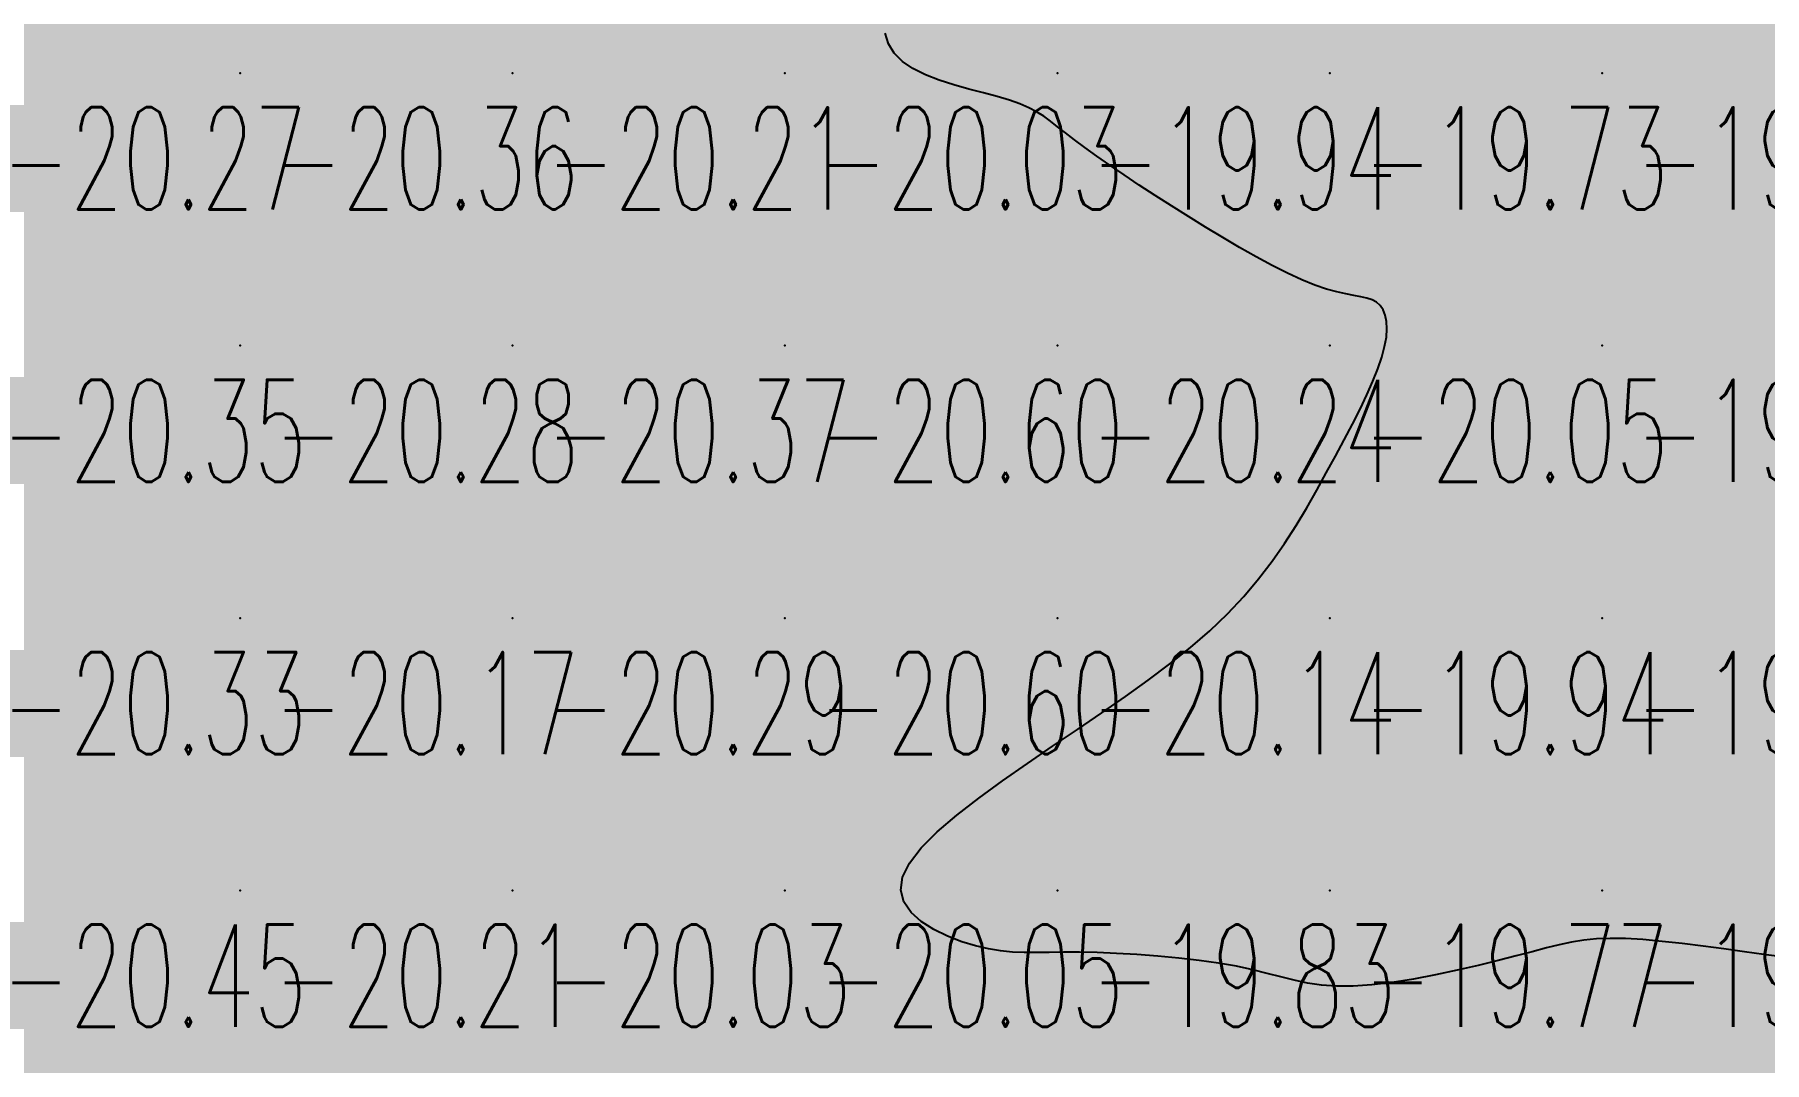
# Model space of a CAD drawing. Header units: millimetres. Extents: x 88261 to 90953, y 390274 to 392322.
# Drawn here: x 89492.7 to 89556.2, y 390410.9 to 390448.7 of the extents above; entities that cross this region are included whole.
import ezdxf
from ezdxf.enums import TextEntityAlignment as Align

# ---------------------------------------------------------------- set-up
doc = ezdxf.new("R2010")
doc.units = ezdxf.units.MM
doc.header["$LTSCALE"] = 25
for name, color, linetype in [('CN_04_00', 242, 'Continuous'), ('COTEAlt', 7, 'Continuous'), ('TN_COLORIAGE', 7, 'Continuous')]:
    doc.layers.add(name, color=color, linetype=linetype)
doc.styles.add('Simplex 1.0', font='Simplex.shx', dxfattribs={"width": 0.99, "height": 2.5})
doc.styles.get("Standard").update_dxf_attribs({"font": 'times.ttf'})

# ---------------------------------------------------------------- blocks, each defined once
blk = doc.blocks.new('COTE')
at = {"color": 0}
blk.add_point((0, 0), dxfattribs=at)
at = {"layer": 'COTEAlt'}
blk.add_attdef('ALT', text='', height=3.75, dxfattribs=at).set_placement((1.25, -1.25), align=Align.TOP_LEFT)

msp = doc.modelspace()

# ---------------------------------------------------------------- linework, layer by layer
at = {"layer": 'CN_04_00', "elevation": -20, "flags": 128}
msp.add_lwpolyline([(89556.847, 390414.808), (89556.187, 390414.896), (89555.473, 390414.994), (89554.722, 390415.097), (89553.955, 390415.198), (89553.191, 390415.292), (89552.449, 390415.373), (89551.749, 390415.436), (89551.111, 390415.474), (89550.547, 390415.483), (89550.042, 390415.463), (89549.576, 390415.416), (89549.129, 390415.344), (89548.678, 390415.249), (89548.204, 390415.132), (89547.685, 390414.995), (89547.099, 390414.84), (89546.435, 390414.669), (89545.704, 390414.491), (89544.928, 390414.313), (89544.128, 390414.144), (89543.325, 390413.992), (89542.54, 390413.866), (89541.794, 390413.774), (89541.107, 390413.724), (89540.494, 390413.723), (89539.942, 390413.765), (89539.431, 390413.842), (89538.943, 390413.945), (89538.459, 390414.066), (89537.958, 390414.198), (89537.422, 390414.332), (89536.83, 390414.46), (89536.171, 390414.575), (89535.457, 390414.675), (89534.706, 390414.762), (89533.937, 390414.834), (89533.169, 390414.891), (89532.42, 390414.934), (89531.71, 390414.962), (89531.057, 390414.976), (89530.474, 390414.977), (89529.951, 390414.97), (89529.475, 390414.964), (89529.028, 390414.966), (89528.598, 390414.983), (89528.168, 390415.024), (89527.723, 390415.096), (89527.249, 390415.206), (89526.739, 390415.36), (89526.215, 390415.561), (89525.709, 390415.807), (89525.254, 390416.1), (89524.88, 390416.438), (89524.618, 390416.821), (89524.502, 390417.251), (89524.561, 390417.726), (89524.818, 390418.245), (89525.254, 390418.802), (89525.842, 390419.391), (89526.554, 390420.002), (89527.361, 390420.63), (89528.236, 390421.266), (89529.151, 390421.903), (89530.077, 390422.533), (89530.991, 390423.152), (89531.884, 390423.761), (89532.751, 390424.362), (89533.585, 390424.961), (89534.382, 390425.56), (89535.136, 390426.163), (89535.843, 390426.773), (89536.496, 390427.394), (89537.093, 390428.028), (89537.637, 390428.674), (89538.134, 390429.326), (89538.591, 390429.982), (89539.012, 390430.637), (89539.404, 390431.288), (89539.772, 390431.932), (89540.123, 390432.564), (89540.461, 390433.181), (89540.783, 390433.779), (89541.085, 390434.357), (89541.364, 390434.91), (89541.615, 390435.435), (89541.835, 390435.93), (89542.019, 390436.392), (89542.164, 390436.817), (89542.266, 390437.204), (89542.328, 390437.551), (89542.351, 390437.859), (89542.337, 390438.129), (89542.289, 390438.362), (89542.21, 390438.557), (89542.101, 390438.715), (89541.966, 390438.836), (89541.804, 390438.924), (89541.615, 390438.986), (89541.393, 390439.035), (89541.138, 390439.081), (89540.844, 390439.135), (89540.508, 390439.209), (89540.127, 390439.314), (89539.699, 390439.461), (89539.22, 390439.657), (89538.698, 390439.9), (89538.139, 390440.183), (89537.551, 390440.5), (89536.942, 390440.844), (89536.319, 390441.209), (89535.69, 390441.588), (89535.062, 390441.976), (89534.442, 390442.365), (89533.837, 390442.752), (89533.254, 390443.133), (89532.698, 390443.502), (89532.176, 390443.857), (89531.694, 390444.192), (89531.258, 390444.505), (89530.875, 390444.79), (89530.547, 390445.045), (89530.26, 390445.272), (89529.999, 390445.474), (89529.747, 390445.656), (89529.487, 390445.82), (89529.203, 390445.971), (89528.877, 390446.112), (89528.494, 390446.246), (89528.042, 390446.378), (89527.538, 390446.512), (89527, 390446.653), (89526.452, 390446.809), (89525.912, 390446.983), (89525.403, 390447.181), (89524.946, 390447.41), (89524.56, 390447.673), (89524.264, 390447.976), (89524.056, 390448.32), (89523.933, 390448.706)], dxfattribs=at)
at = {"layer": 'TN_COLORIAGE', "color": 223}
for points in [[(89498.621, 390455.611, -20.264), (89498.633, 390457.239, -20.264), (89490.249, 390447.239, -20.264), (89490.249, 390457.239, -20.264)], [(89502.987, 390457.239, -20.357), (89500.249, 390455.432, -20.357), (89510.249, 390457.239, -20.357), (89500.249, 390447.239, -20.357)], [(89500.249, 390447.239, -20.624), (89510.249, 390447.239, -20.624), (89510.249, 390457.239, -20.624)], [(89510.249, 390457.239, -20.174), (89510.249, 390447.239, -20.174), (89520.249, 390457.239, -20.174)], [(89510.249, 390447.239, -20.174), (89520.249, 390447.239, -20.174), (89520.249, 390457.239, -20.174)], [(89520.249, 390457.239, -20), (89527.764, 390457.239, -20), (89520.249, 390447.239, -20), (89523.811, 390450.802, -20)], [(89500.249, 390455.432, -20.271), (89498.621, 390455.611, -20.271), (89500.249, 390447.239, -20.271), (89490.249, 390447.239, -20.271)], [(89523.566, 390447.239, -20.032), (89523.811, 390450.802, -20.032), (89520.249, 390447.239, -20.032)], [(89490.249, 390447.239, -20.357), (89490.249, 390437.239, -20.357), (89500.249, 390447.239, -20.357)], [(89490.249, 390437.239, -20.357), (89500.249, 390437.239, -20.357), (89500.249, 390447.239, -20.357)], [(89500.249, 390437.239, -20.213), (89510.249, 390437.239, -20.213), (89510.249, 390447.239, -20.213)], [(89500.249, 390447.239, -20.213), (89500.249, 390437.239, -20.213), (89510.249, 390447.239, -20.213)], [(89510.249, 390447.239, -20.032), (89510.249, 390437.239, -20.032), (89520.249, 390447.239, -20.032)], [(89510.249, 390437.239, -20.032), (89520.249, 390437.239, -20.032), (89520.249, 390447.239, -20.032)], [(89520.249, 390437.239, -20), (89529.287, 390446.278, -20), (89520.249, 390447.239, -20), (89523.566, 390447.239, -20)], [(89520.249, 390437.239, -20), (89529.287, 390446.278, -20), (89530.249, 390437.239, -20), (89530.249, 390445.126, -20)], [(89534.968, 390441.958, -20.24), (89530.249, 390445.126, -20.24), (89530.249, 390437.239, -20.24)], [(89530.249, 390437.239, -20), (89534.968, 390441.958, -20), (89540.249, 390437.239, -20), (89540.249, 390438.896, -20)], [(89542.23, 390439.221, -20.053), (89542.626, 390437.239, -20.053), (89540.249, 390437.239, -20.053)], [(89540.249, 390438.896, -20.053), (89542.23, 390439.221, -20.053), (89540.249, 390437.239, -20.053)], [(89490.249, 390427.239, -20.279), (89500.249, 390427.239, -20.279), (89500.249, 390437.239, -20.279)], [(89490.249, 390437.239, -20.279), (89490.249, 390427.239, -20.279), (89500.249, 390437.239, -20.279)], [(89500.249, 390437.239, -20.375), (89500.249, 390427.239, -20.375), (89510.249, 390437.239, -20.375)], [(89500.249, 390427.239, -20.375), (89510.249, 390427.239, -20.375), (89510.249, 390437.239, -20.375)], [(89510.249, 390437.239, -20.604), (89510.249, 390427.239, -20.604), (89520.249, 390437.239, -20.604)], [(89510.249, 390427.239, -20.604), (89520.249, 390427.239, -20.604), (89520.249, 390437.239, -20.604)], [(89520.249, 390437.239, -20.24), (89520.249, 390427.239, -20.24), (89530.249, 390437.239, -20.24)], [(89520.249, 390427.239, -20.24), (89530.249, 390427.239, -20.24), (89530.249, 390437.239, -20.24)], [(89530.249, 390437.239, -20.053), (89530.249, 390427.239, -20.053), (89540.249, 390437.239, -20.053)], [(89530.249, 390427.239, -20), (89537.12, 390427.239, -20), (89540.249, 390437.239, -20), (89540.249, 390432.726, -20)], [(89542.626, 390437.239, -20.053), (89540.249, 390432.726, -20.053), (89540.249, 390437.239, -20.053)], [(89490.249, 390417.239, -20.169), (89500.249, 390417.239, -20.169), (89500.249, 390427.239, -20.169)], [(89490.249, 390427.239, -20.169), (89490.249, 390417.239, -20.169), (89500.249, 390427.239, -20.169)], [(89500.249, 390427.239, -20.29), (89500.249, 390417.239, -20.29), (89510.249, 390427.239, -20.29)], [(89500.249, 390417.239, -20.29), (89510.249, 390417.239, -20.29), (89510.249, 390427.239, -20.29)], [(89510.249, 390417.239, -20.598), (89520.249, 390417.239, -20.598), (89520.249, 390427.239, -20.598)], [(89510.249, 390427.239, -20.598), (89510.249, 390417.239, -20.598), (89520.249, 390427.239, -20.598)], [(89530.249, 390427.239, -20), (89530.249, 390422.68, -20), (89520.249, 390417.239, -20), (89522.348, 390417.239, -20)], [(89520.249, 390427.239, -20.142), (89520.249, 390417.239, -20.142), (89530.249, 390427.239, -20.142)], [(89530.249, 390422.68, -20.142), (89537.12, 390427.239, -20.142), (89530.249, 390427.239, -20.142)], [(89490.249, 390417.239, -20.208), (89490.249, 390407.239, -20.208), (89500.249, 390417.239, -20.208)], [(89490.249, 390407.239, -20.208), (89500.249, 390407.239, -20.208), (89500.249, 390417.239, -20.208)], [(89500.249, 390407.239, -20.027), (89510.249, 390407.239, -20.027), (89510.249, 390417.239, -20.027)], [(89500.249, 390417.239, -20.027), (89500.249, 390407.239, -20.027), (89510.249, 390417.239, -20.027)], [(89510.249, 390407.239, -20.045), (89520.249, 390407.239, -20.045), (89520.249, 390417.239, -20.045)], [(89510.249, 390417.239, -20.045), (89510.249, 390407.239, -20.045), (89520.249, 390417.239, -20.045)], [(89520.249, 390407.239, -20), (89527.725, 390414.716, -20), (89520.249, 390417.239, -20), (89522.348, 390417.239, -20)], [(89550.249, 390407.239, -20), (89550.249, 390415.798, -20), (89540.249, 390407.239, -20), (89548.025, 390415.015, -20)], [(89557.645, 390414.636, -20.563), (89550.249, 390415.798, -20.563), (89550.249, 390407.239, -20.563)], [(89530.249, 390407.239, -20), (89530.249, 390415.133, -20), (89520.249, 390407.239, -20), (89527.725, 390414.716, -20)], [(89537.621, 390414.612, -20.636), (89530.249, 390415.133, -20.636), (89530.249, 390407.239, -20.636)], [(89540.249, 390413.18, -20.332), (89548.025, 390415.015, -20.332), (89540.249, 390407.239, -20.332)], [(89530.249, 390407.239, -20), (89537.621, 390414.612, -20), (89540.249, 390407.239, -20), (89540.249, 390413.18, -20)], [(89550.249, 390407.239, -20), (89557.645, 390414.636, -20), (89560.249, 390407.239, -20), (89560.249, 390414.503, -20)]]:
    msp.add_solid(points, dxfattribs=at)
at = {"layer": 'TN_COLORIAGE', "color": 213}
for points in [[(89523.811, 390450.802, -19.936), (89523.566, 390447.239, -19.936), (89530.249, 390457.239, -19.936), (89530.249, 390447.239, -19.936)], [(89532.473, 390457.239, -19.936), (89532.666, 390449.657, -19.936), (89530.249, 390457.239, -19.936), (89530.249, 390447.239, -19.936)], [(89550.249, 390454.565, -19.605), (89551.912, 390457.239, -19.605), (89550.249, 390447.239, -19.605), (89560.249, 390457.239, -19.605)], [(89550.249, 390447.239, -19.605), (89560.249, 390447.239, -19.605), (89560.249, 390457.239, -19.605)], [(89547.98, 390454.971, -19.732), (89540.249, 390452.95, -19.732), (89540.249, 390447.239, -19.732)], [(89550.249, 390454.565, -19.732), (89547.98, 390454.971, -19.732), (89550.249, 390447.239, -19.732), (89540.249, 390447.239, -19.732)], [(89532.666, 390449.657, -19.732), (89540.249, 390452.95, -19.732), (89530.249, 390447.239, -19.732), (89540.249, 390447.239, -19.732)], [(89523.566, 390447.239, -19.936), (89529.287, 390446.278, -19.936), (89530.249, 390447.239, -19.936)], [(89530.249, 390445.126, -19.936), (89529.287, 390446.278, -19.936), (89530.249, 390447.239, -19.936)], [(89530.249, 390445.126, -19.732), (89534.968, 390441.958, -19.732), (89530.249, 390447.239, -19.732), (89540.249, 390447.239, -19.732)], [(89540.249, 390438.896, -19.732), (89534.968, 390441.958, -19.732), (89540.249, 390447.239, -19.732)], [(89542.23, 390439.221, -19.732), (89540.249, 390438.896, -19.732), (89550.249, 390447.239, -19.732), (89540.249, 390447.239, -19.732)], [(89542.626, 390437.239, -19.784), (89542.23, 390439.221, -19.784), (89550.249, 390437.239, -19.784), (89550.249, 390447.239, -19.784)], [(89550.249, 390437.239, -19.774), (89560.249, 390437.239, -19.774), (89560.249, 390447.239, -19.774)], [(89550.249, 390447.239, -19.774), (89550.249, 390437.239, -19.774), (89560.249, 390447.239, -19.774)], [(89540.249, 390432.726, -19.829), (89542.626, 390437.239, -19.829), (89540.249, 390427.239, -19.829), (89550.249, 390437.239, -19.829)], [(89540.249, 390427.239, -19.829), (89550.249, 390427.239, -19.829), (89550.249, 390437.239, -19.829)], [(89550.249, 390427.239, -19.921), (89560.249, 390427.239, -19.921), (89560.249, 390437.239, -19.921)], [(89550.249, 390437.239, -19.921), (89550.249, 390427.239, -19.921), (89560.249, 390437.239, -19.921)], [(89540.249, 390432.726, -19.935), (89537.12, 390427.239, -19.935), (89540.249, 390427.239, -19.935)], [(89537.12, 390427.239, -19.83), (89530.249, 390422.68, -19.83), (89540.249, 390427.239, -19.83), (89530.249, 390417.239, -19.83)], [(89530.249, 390417.239, -19.935), (89540.249, 390417.239, -19.935), (89540.249, 390427.239, -19.935)], [(89540.249, 390427.239, -19.793), (89540.249, 390417.239, -19.793), (89550.249, 390427.239, -19.793)], [(89540.249, 390417.239, -19.793), (89550.249, 390417.239, -19.793), (89550.249, 390427.239, -19.793)], [(89550.249, 390427.239, -19.69), (89550.249, 390417.239, -19.69), (89560.249, 390427.239, -19.69)], [(89550.249, 390417.239, -19.69), (89560.249, 390417.239, -19.69), (89560.249, 390427.239, -19.69)], [(89522.348, 390417.239, -19.83), (89530.249, 390422.68, -19.83), (89530.249, 390417.239, -19.83)], [(89522.348, 390417.239, -19.83), (89527.725, 390414.716, -19.83), (89530.249, 390417.239, -19.83)], [(89527.725, 390414.716, -19.83), (89530.249, 390415.133, -19.83), (89530.249, 390417.239, -19.83)], [(89530.249, 390415.133, -19.773), (89537.621, 390414.612, -19.773), (89530.249, 390417.239, -19.773), (89540.249, 390417.239, -19.773)], [(89540.249, 390413.18, -19.773), (89537.621, 390414.612, -19.773), (89540.249, 390417.239, -19.773)], [(89548.025, 390415.015, -19.773), (89540.249, 390413.18, -19.773), (89550.249, 390417.239, -19.773), (89540.249, 390417.239, -19.773)], [(89548.025, 390415.015, -19.905), (89550.249, 390415.798, -19.905), (89550.249, 390417.239, -19.905)], [(89550.249, 390415.798, -19.802), (89557.645, 390414.636, -19.802), (89550.249, 390417.239, -19.802), (89560.249, 390417.239, -19.802)]]:
    msp.add_solid(points, dxfattribs=at)

# ---------------------------------------------------------------- block references
at = {"layer": 'COTEAlt'}
ref = msp.add_blockref('COTE', (89490.249, 390447.239), dxfattribs=at)
ref.add_attrib('ALT', '-20.27', dxfattribs={"height": 3.75, "style": 'Simplex 1.0', "width": 0.6}).set_placement((89491.499, 390445.989), align=Align.TOP_LEFT)
ref = msp.add_blockref('COTE', (89500.249, 390447.239), dxfattribs=at)
ref.add_attrib('ALT', '-20.36', dxfattribs={"height": 3.75, "style": 'Simplex 1.0', "width": 0.6}).set_placement((89501.499, 390445.989), align=Align.TOP_LEFT)
ref = msp.add_blockref('COTE', (89510.249, 390447.239), dxfattribs=at)
ref.add_attrib('ALT', '-20.21', dxfattribs={"height": 3.75, "style": 'Simplex 1.0', "width": 0.6}).set_placement((89511.499, 390445.989), align=Align.TOP_LEFT)
ref = msp.add_blockref('COTE', (89520.249, 390447.239), dxfattribs=at)
ref.add_attrib('ALT', '-20.03', dxfattribs={"height": 3.75, "style": 'Simplex 1.0', "width": 0.6}).set_placement((89521.499, 390445.989), align=Align.TOP_LEFT)
ref = msp.add_blockref('COTE', (89530.249, 390447.239), dxfattribs=at)
ref.add_attrib('ALT', '-19.94', dxfattribs={"height": 3.75, "style": 'Simplex 1.0', "width": 0.6}).set_placement((89531.499, 390445.989), align=Align.TOP_LEFT)
ref = msp.add_blockref('COTE', (89540.249, 390447.239), dxfattribs=at)
ref.add_attrib('ALT', '-19.73', dxfattribs={"height": 3.75, "style": 'Simplex 1.0', "width": 0.6}).set_placement((89541.499, 390445.989), align=Align.TOP_LEFT)
ref = msp.add_blockref('COTE', (89550.249, 390447.239), dxfattribs=at)
ref.add_attrib('ALT', '-19.78', dxfattribs={"height": 3.75, "style": 'Simplex 1.0', "width": 0.6}).set_placement((89551.499, 390445.989), align=Align.TOP_LEFT)
ref = msp.add_blockref('COTE', (89490.249, 390437.239), dxfattribs=at)
ref.add_attrib('ALT', '-20.35', dxfattribs={"height": 3.75, "style": 'Simplex 1.0', "width": 0.6}).set_placement((89491.499, 390435.989), align=Align.TOP_LEFT)
ref = msp.add_blockref('COTE', (89500.249, 390437.239), dxfattribs=at)
ref.add_attrib('ALT', '-20.28', dxfattribs={"height": 3.75, "style": 'Simplex 1.0', "width": 0.6}).set_placement((89501.499, 390435.989), align=Align.TOP_LEFT)
ref = msp.add_blockref('COTE', (89510.249, 390437.239), dxfattribs=at)
ref.add_attrib('ALT', '-20.37', dxfattribs={"height": 3.75, "style": 'Simplex 1.0', "width": 0.6}).set_placement((89511.499, 390435.989), align=Align.TOP_LEFT)
ref = msp.add_blockref('COTE', (89520.249, 390437.239), dxfattribs=at)
ref.add_attrib('ALT', '-20.60', dxfattribs={"height": 3.75, "style": 'Simplex 1.0', "width": 0.6}).set_placement((89521.499, 390435.989), align=Align.TOP_LEFT)
ref = msp.add_blockref('COTE', (89530.249, 390437.239), dxfattribs=at)
ref.add_attrib('ALT', '-20.24', dxfattribs={"height": 3.75, "style": 'Simplex 1.0', "width": 0.6}).set_placement((89531.499, 390435.989), align=Align.TOP_LEFT)
ref = msp.add_blockref('COTE', (89540.249, 390437.239), dxfattribs=at)
ref.add_attrib('ALT', '-20.05', dxfattribs={"height": 3.75, "style": 'Simplex 1.0', "width": 0.6}).set_placement((89541.499, 390435.989), align=Align.TOP_LEFT)
ref = msp.add_blockref('COTE', (89550.249, 390437.239), dxfattribs=at)
ref.add_attrib('ALT', '-19.83', dxfattribs={"height": 3.75, "style": 'Simplex 1.0', "width": 0.6}).set_placement((89551.499, 390435.989), align=Align.TOP_LEFT)
ref = msp.add_blockref('COTE', (89490.249, 390427.239), dxfattribs=at)
ref.add_attrib('ALT', '-20.33', dxfattribs={"height": 3.75, "style": 'Simplex 1.0', "width": 0.6}).set_placement((89491.499, 390425.989), align=Align.TOP_LEFT)
ref = msp.add_blockref('COTE', (89500.249, 390427.239), dxfattribs=at)
ref.add_attrib('ALT', '-20.17', dxfattribs={"height": 3.75, "style": 'Simplex 1.0', "width": 0.6}).set_placement((89501.499, 390425.989), align=Align.TOP_LEFT)
ref = msp.add_blockref('COTE', (89510.249, 390427.239), dxfattribs=at)
ref.add_attrib('ALT', '-20.29', dxfattribs={"height": 3.75, "style": 'Simplex 1.0', "width": 0.6}).set_placement((89511.499, 390425.989), align=Align.TOP_LEFT)
ref = msp.add_blockref('COTE', (89520.249, 390427.239), dxfattribs=at)
ref.add_attrib('ALT', '-20.60', dxfattribs={"height": 3.75, "style": 'Simplex 1.0', "width": 0.6}).set_placement((89521.499, 390425.989), align=Align.TOP_LEFT)
ref = msp.add_blockref('COTE', (89530.249, 390427.239), dxfattribs=at)
ref.add_attrib('ALT', '-20.14', dxfattribs={"height": 3.75, "style": 'Simplex 1.0', "width": 0.6}).set_placement((89531.499, 390425.989), align=Align.TOP_LEFT)
ref = msp.add_blockref('COTE', (89540.249, 390427.239), dxfattribs=at)
ref.add_attrib('ALT', '-19.94', dxfattribs={"height": 3.75, "style": 'Simplex 1.0', "width": 0.6}).set_placement((89541.499, 390425.989), align=Align.TOP_LEFT)
ref = msp.add_blockref('COTE', (89550.249, 390427.239), dxfattribs=at)
ref.add_attrib('ALT', '-19.79', dxfattribs={"height": 3.75, "style": 'Simplex 1.0', "width": 0.6}).set_placement((89551.499, 390425.989), align=Align.TOP_LEFT)
ref = msp.add_blockref('COTE', (89490.249, 390417.239), dxfattribs=at)
ref.add_attrib('ALT', '-20.45', dxfattribs={"height": 3.75, "style": 'Simplex 1.0', "width": 0.6}).set_placement((89491.499, 390415.989), align=Align.TOP_LEFT)
ref = msp.add_blockref('COTE', (89500.249, 390417.239), dxfattribs=at)
ref.add_attrib('ALT', '-20.21', dxfattribs={"height": 3.75, "style": 'Simplex 1.0', "width": 0.6}).set_placement((89501.499, 390415.989), align=Align.TOP_LEFT)
ref = msp.add_blockref('COTE', (89510.249, 390417.239), dxfattribs=at)
ref.add_attrib('ALT', '-20.03', dxfattribs={"height": 3.75, "style": 'Simplex 1.0', "width": 0.6}).set_placement((89511.499, 390415.989), align=Align.TOP_LEFT)
ref = msp.add_blockref('COTE', (89520.249, 390417.239), dxfattribs=at)
ref.add_attrib('ALT', '-20.05', dxfattribs={"height": 3.75, "style": 'Simplex 1.0', "width": 0.6}).set_placement((89521.499, 390415.989), align=Align.TOP_LEFT)
ref = msp.add_blockref('COTE', (89530.249, 390417.239), dxfattribs=at)
ref.add_attrib('ALT', '-19.83', dxfattribs={"height": 3.75, "style": 'Simplex 1.0', "width": 0.6}).set_placement((89531.499, 390415.989), align=Align.TOP_LEFT)
ref = msp.add_blockref('COTE', (89540.249, 390417.239), dxfattribs=at)
ref.add_attrib('ALT', '-19.77', dxfattribs={"height": 3.75, "style": 'Simplex 1.0', "width": 0.6}).set_placement((89541.499, 390415.989), align=Align.TOP_LEFT)
ref = msp.add_blockref('COTE', (89550.249, 390417.239), dxfattribs=at)
ref.add_attrib('ALT', '-19.91', dxfattribs={"height": 3.75, "style": 'Simplex 1.0', "width": 0.6}).set_placement((89551.499, 390415.989), align=Align.TOP_LEFT)

doc.saveas('drawing.dxf')
